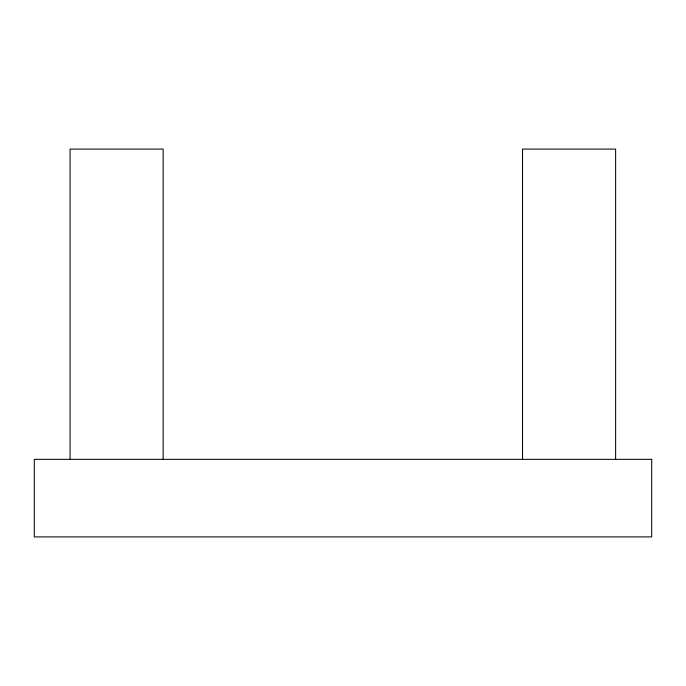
<?xml version="1.0" encoding="UTF-8"?>
<svg xmlns="http://www.w3.org/2000/svg" width="686" height="686" viewBox="0 0 686 686"><rect width="100%" height="100%" fill="white"/><g stroke="black" fill="none" stroke-linecap="round" stroke-linejoin="round"><path stroke-width="1.03" d="M615.616 459.346L615.616 149.094L522.543 149.094L522.543 459.346M163.157 459.346L163.157 149.094L70.075 149.094L70.075 459.346M651.7 459.346L34.3 459.346L34.3 536.906L651.7 536.906L651.7 459.346"/></g></svg>
